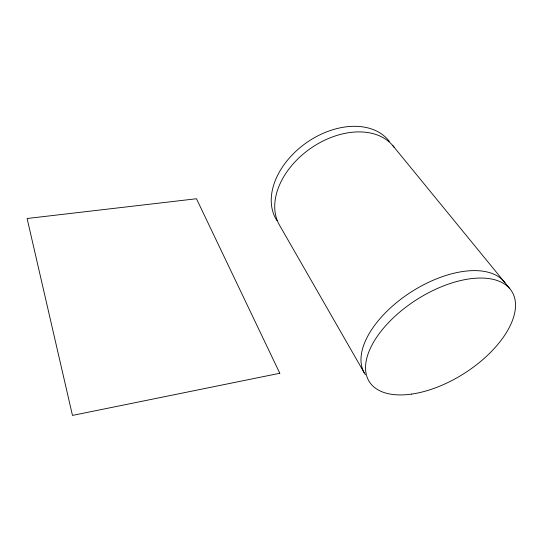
<?xml version="1.0" encoding="UTF-8"?>
<svg xmlns="http://www.w3.org/2000/svg" width="542" height="542" viewBox="0 0 542 542"><rect width="100%" height="100%" fill="white"/><g stroke="black" fill="none" stroke-linecap="round" stroke-linejoin="round"><path stroke-width="0.81" d="M392.774 145.574L509.812 288.642M364.136 372.645L279.191 224.618A69.342 47.818 -35 0 1 312.145 147.336A69.342 47.818 -35 0 1 394.332 147.573M365.43 374.725A83.583 44.207 -32.5 0 1 409.617 292.998A83.583 44.207 -32.5 0 1 504.961 282.755M277.023 220.73A68.773 47.865 -35.2 0 1 306.183 142.925A68.773 47.865 -35.2 0 1 389.339 141.408M279.801 373.262L72.472 415.416L27.1 218.501L196.475 198.745L279.801 373.262M411.608 394.095A84.342 43.888 -32.4 0 0 514.9 299.116A84.342 43.888 -32.4 0 0 395.098 316.169A84.342 43.888 -32.4 0 0 411.608 394.095"/></g></svg>
